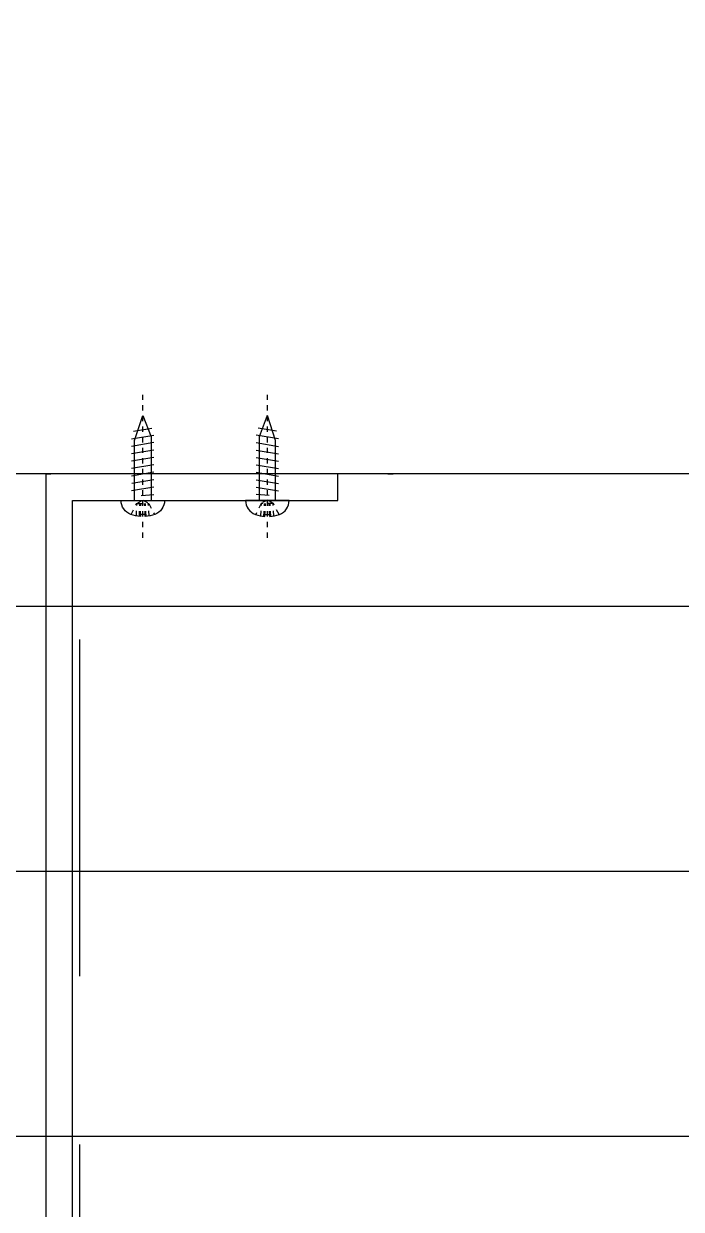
# Model space of a CAD drawing. Header units: inches. Extents: x 21 to 38546, y 13 to 15001.
# Drawn here: x 4460.7 to 4473.1, y 968.21 to 990.58 of the extents above; entities that cross this region are included whole.
import ezdxf

# ---------------------------------------------------------------- set-up
doc = ezdxf.new("R2010")
doc.units = ezdxf.units.IN
doc.header["$MEASUREMENT"] = 0
for name, pattern in [('DASHDOT', [1, 0.5, -0.25, 0, -0.25]), ('DASHED2', [0.375, 0.25, -0.125]), ('DOT', [6.35, 0, -6.35]), ('HIDDEN', [9.525, 6.35, -3.175])]:
    doc.linetypes.add(name, pattern=pattern)
for name, color, linetype, lineweight in [('Z_MİM_-KM-BEAM-RAY', 8, 'DOT', 25), ('Z_MİM_-KM-IRON-09', 8, 'Continuous', 25), ('Z_MİM_-KM-IZO-THERMAL', 8, 'Continuous', 25), ('Z_MİM_-KM-IZO-THERMAL-ROCKWOOL', 8, 'BATTING', 25), ('Z_MİM_-KM-STRS-HID', 8, 'HIDDEN', 25), ('Z_MİM_-KM-WALL-PL', 8, 'Continuous', 25), ('Z_MİM_-KM-WALL-PLASTER', 8, 'Continuous', 25), ('Z_MİM_00', 8, 'Continuous', 25), ('Z_MİM_2-0', 8, 'Continuous', 25), ('Z_MİM_3-1', 8, 'DASHED2', 25), ('Z_MİM_AX', 8, 'DASHDOT', 25), ('Z_MİM_OL', 8, 'Continuous', 25)]:
    doc.layers.add(name, color=color, linetype=linetype, lineweight=lineweight)
doc.linetypes.add('BATTING', pattern='A,0.00254,-2.54,[134,ltypeshp.shx,S=2.54,R=0,X=-2.54,Y=0],-5.08,[134,ltypeshp.shx,S=2.54,R=180,X=2.54,Y=0],-2.54', length=10.16254)

# ---------------------------------------------------------------- blocks, each defined once
blk = doc.blocks.new('VD')
at = {"layer": 'Z_MİM_2-0', "extrusion": (0.950035, -0.312144, 0), "elevation": -4.98}
blk.add_lwpolyline([(10.18, 0), (15.15, 0)], dxfattribs=at)
at = {"layer": 'Z_MİM_2-0', "extrusion": (0.932972, 0.359948, 0), "elevation": 5.74}
blk.add_lwpolyline([(14.87, 0), (10.57, 0)], dxfattribs=at)
at = {"layer": 'Z_MİM_2-0'}
blk.add_lwpolyline([(-1.73, 13), (1.72, 13.58)], dxfattribs=at)
at = {"layer": 'Z_MİM_2-0', "extrusion": (0.164399, -0.986394, 0)}
for points, elevation in [([(-0.17, 0), (4.08, 0)], -11.73), ([(3.85, 0), (-0.4, 0)], -10.35), ([(3.62, 0), (-0.63, 0)], -8.97), ([(3.39, 0), (-0.86, 0)], -7.59), ([(3.16, 0), (-1.09, 0)], -6.21), ([(2.93, 0), (-1.32, 0)], -4.83), ([(2.7, 0), (-1.55, 0)], -3.44), ([(2.47, 0), (-1.79, 0)], -2.06)]:
    blk.add_lwpolyline(points, dxfattribs=dict(at, elevation=elevation))
at = {"layer": 'Z_MİM_2-0', "extrusion": (1, 0, 0)}
for points, elevation in [([(0.14, 0), (11.22, 0)], -1.55), ([(11.92, 0), (0.14, 0)], 1.55), ([(-2.72, 0), (-3.09, 0)], -0.45), ([(-3.09, 0), (-2.72, 0)], 0.45)]:
    blk.add_lwpolyline(points, dxfattribs=dict(at, elevation=elevation))
at = {"layer": 'Z_MİM_2-0', "extrusion": (0.065533, -0.99785, 0), "elevation": -0.9}
blk.add_lwpolyline([(-0.26, 0), (2.16, 0)], dxfattribs=at)
at = {"layer": 'Z_MİM_2-0', "extrusion": (0, 1, 0)}
for points, elevation in [([(4.1, 0), (-4.1, 0)], -0.06), ([(-0.45, 0), (0.45, 0)], -2.72)]:
    blk.add_lwpolyline(points, dxfattribs=dict(at, elevation=elevation))
at = {"layer": 'Z_MİM_2-0'}
for centre, start, end in [((-1.75, 0.14), 270, 0), ((1.75, 0.14), 180, 270)]:
    blk.add_arc(centre, 0.2, start, end, dxfattribs=at)
at = {"layer": 'Z_MİM_2-0', "extrusion": (0, 0, -1)}
for centre, radius, start, end in [((1.28, -0.06), 2.82, 290.351, 0), ((-1.28, -0.06), 2.82, 180, 249.649), ((0, 3.39), 6.5, 273.9761, 290.351), ((0, 3.39), 6.5, 249.649, 266.0239)]:
    blk.add_arc(centre, radius, start, end, dxfattribs=at)
at = {"layer": 'Z_MİM_3-1', "extrusion": (0.469472, -0.882948, 0)}
blk.add_lwpolyline([(-1.3, 0), (0, 0)], dxfattribs=at)
at = {"layer": 'Z_MİM_3-1', "extrusion": (-0.469472, -0.882948, 0), "elevation": 0}
blk.add_lwpolyline([(0, 0), (1.3, 0)], dxfattribs=at)
at = {"layer": 'Z_MİM_3-1'}
for points in [[(-2.2, -2.72), (-1.15, -0.61)], [(-0.64, -3.08), (-0.52, -0.61)], [(-0.47, -3.09), (-0.35, -0.61)], [(0.47, -3.09), (0.35, -0.61)], [(0.64, -3.08), (0.52, -0.61)], [(1.14, -0.61), (2.2, -2.72)]]:
    blk.add_lwpolyline(points, dxfattribs=at)
at = {"layer": 'Z_MİM_3-1', "extrusion": (0.998869, -0.047542, 0), "elevation": -1.06}
blk.add_lwpolyline([(-3.05, 0), (-0.66, 0)], dxfattribs=at)
at = {"layer": 'Z_MİM_3-1', "extrusion": (0, 1, 0), "elevation": -0.61}
blk.add_lwpolyline([(1.14, 0), (-1.15, 0)], dxfattribs=at)
at = {"layer": 'Z_MİM_3-1', "extrusion": (0.998869, 0.047542, 0), "elevation": 1.06}
blk.add_lwpolyline([(-3.05, 0), (-0.66, 0)], dxfattribs=at)
at = {"layer": 'Z_MİM_AX', "extrusion": (1, 0, 0), "elevation": 0}
blk.add_lwpolyline([(-7.11, 0), (19.94, 0)], dxfattribs=at)
blk = doc.blocks.new('A$C70963ABB')
at = {"layer": 'Z_MİM_-KM-IRON-09'}
blk.add_lwpolyline([(0.4, 20), (0.4, 69.5), (5.4, 69.5), (5.4, 70), (-0.1, 70), (-0.1, 20), (0.4, 20)], dxfattribs=at)
at = {"layer": 'Z_MİM_OL', "yscale": 0.1, "zscale": 0.1}
for p, xscale in [((1.726, 69.506), 0.1), ((4.074, 69.506), -0.1)]:
    blk.add_blockref('VD', p, dxfattribs=dict(at, xscale=xscale))
blk = doc.blocks.new('-KM_Kiriş İzi_ZK')
at = {"layer": 'Z_MİM_-KM-BEAM-RAY'}
blk.add_line((665, 0), (1285, 0), dxfattribs=at)

msp = doc.modelspace()

# ---------------------------------------------------------------- linework, layer by layer
at = {"layer": 'Z_MİM_-KM-IZO-THERMAL'}
msp.add_lwpolyline([(4654.257, 1293.058), (4654.257, 969.583), (3319.258, 969.583), (3319.258, 1624.583), (3029.258, 1624.583), (3029.258, 2594.584), (6844.258, 2594.584), (6844.258, 969.583), (5329.257, 969.583), (5329.257, 1293.058)], dxfattribs=at)
at = {"layer": 'Z_MİM_-KM-IZO-THERMAL-ROCKWOOL', "ltscale": 0.45}
msp.add_lwpolyline([(4649.257, 1293.058), (4649.257, 974.583), (3324.258, 974.583), (3324.258, 1629.583), (3034.258, 1629.583), (3034.258, 2589.584), (6839.258, 2589.584), (6839.258, 974.583), (5334.257, 974.583), (5334.257, 1293.058)], dxfattribs=at)
at = {"layer": 'Z_MİM_-KM-STRS-HID'}
msp.add_lwpolyline([(5521.757, 982.083), (5521.757, 582.083), (4461.757, 582.083), (4461.757, 982.083)], dxfattribs=at)
at = {"layer": 'Z_MİM_-KM-WALL-PL'}
msp.add_lwpolyline([(4641.757, 982.083), (3331.758, 982.083), (3331.758, 1637.083), (3041.758, 1637.083), (3041.758, 2582.084), (6831.758, 2582.084), (6831.758, 982.083), (5341.758, 982.083)], dxfattribs=at)
at = {"layer": 'Z_MİM_-KM-WALL-PLASTER'}
msp.add_lwpolyline([(4644.257, 1293.058), (4644.257, 979.583), (3329.258, 979.583), (3329.258, 1634.583), (3039.258, 1634.583), (3039.258, 2584.584), (6834.258, 2584.584), (6834.258, 979.583), (5339.257, 979.583), (5339.257, 1293.058)], dxfattribs=at)

# ---------------------------------------------------------------- block references
at = {"layer": 'Z_MİM_-KM-BEAM-RAY'}
msp.add_blockref('-KM_Kiriş İzi_ZK', (3331.714, 982.083), dxfattribs=at)
at = {"layer": 'Z_MİM_00'}
msp.add_blockref('A$C70963ABB', (4461.22, 912.083), dxfattribs=at)

doc.saveas('drawing.dxf')
